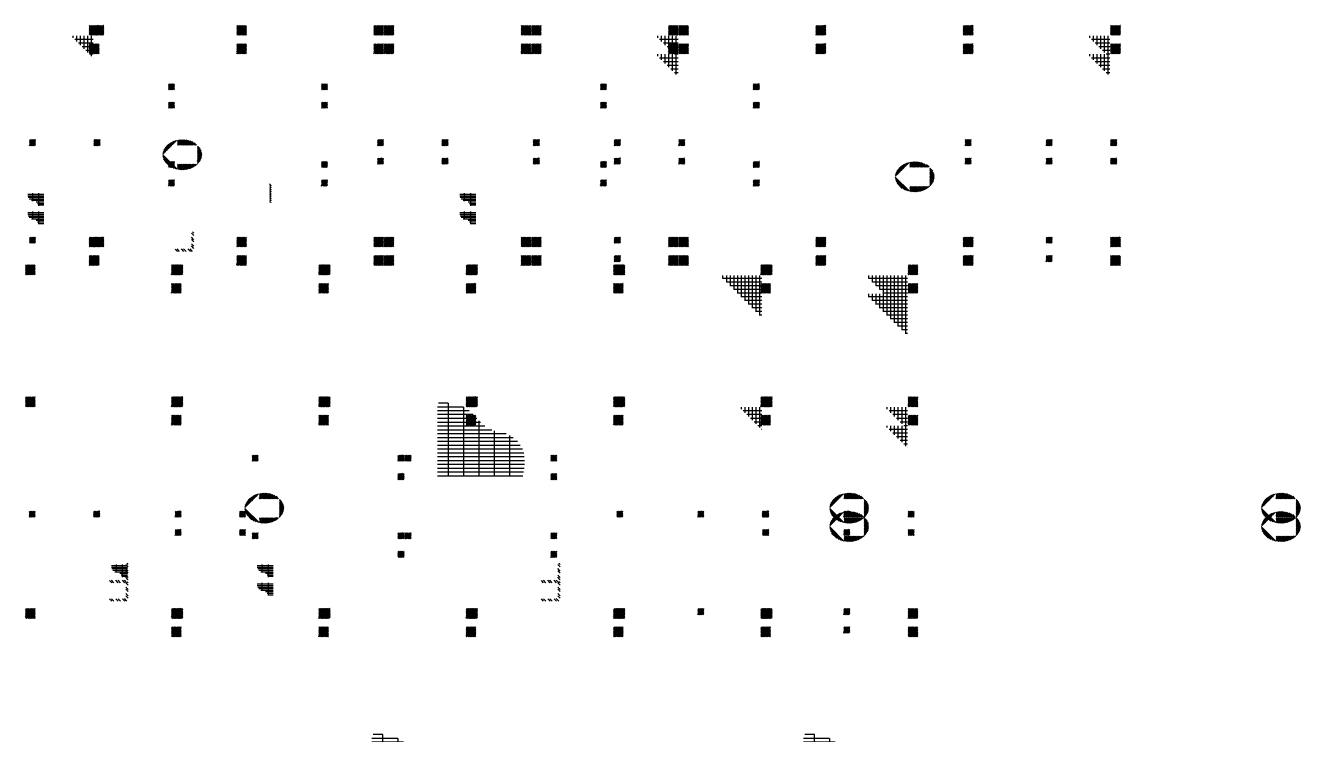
# Paper-space layout 'Layout1' of a CAD drawing. Extents: x -51516 to 7058931, y -29255 to 5150000.
# Drawn here: x 85405 to 137319, y 2538 to 31425 of the extents above; entities that cross this region are included whole.
import ezdxf

# ---------------------------------------------------------------- set-up
doc = ezdxf.new("R2010")
doc.units = 0
doc.header["$LTSCALE"] = 1000
doc.layers.get('0').update_dxf_attribs({"linetype": 'CONTINUOUS'})

# ---------------------------------------------------------------- blocks, each defined once
blk = doc.blocks.new('*X')
at = {"color": 0}
for p, q in [((70500, 51497), (70503, 51500)), ((70550, 51426), (70500, 51476)), ((70500, 51408), (70550, 51458)), ((70550, 51338), (70500, 51388)), ((70500, 51320), (70550, 51370)), ((70550, 51249), (70500, 51299)), ((70500, 51231), (70550, 51281)), ((70550, 51161), (70500, 51211)), ((70500, 51143), (70550, 51193)), ((70550, 51072), (70500, 51122)), ((70500, 51055), (70550, 51105)), ((70550, 50984), (70500, 51034)), ((70500, 50966), (70550, 51016)), ((70550, 50896), (70500, 50946)), ((70500, 50878), (70550, 50928)), ((70550, 50807), (70500, 50857)), ((70500, 50789), (70550, 50839)), ((70519, 50750), (70500, 50769)), ((70549, 50750), (70550, 50751)), ((8800, 49812), (9188, 50200)), ((8800, 49856), (9144, 50200)), ((8800, 49901), (9099, 50200)), ((8800, 49945), (9055, 50200)), ((8800, 49989), (9011, 50200)), ((8800, 50033), (8967, 50200)), ((8800, 50077), (8923, 50200)), ((8800, 50122), (8878, 50200)), ((8800, 50166), (8834, 50200)), ((8832, 49800), (9200, 50168)), ((8876, 49800), (9200, 50124)), ((8920, 49800), (9200, 50080)), ((8965, 49800), (9200, 50035)), ((9009, 49800), (9200, 49991)), ((9053, 49800), (9200, 49947)), ((9097, 49800), (9200, 49903)), ((9141, 49800), (9200, 49859)), ((14800, 49802), (15198, 50200)), ((14800, 49846), (15154, 50200)), ((14800, 49890), (15110, 50200)), ((14800, 49934), (15066, 50200)), ((14800, 49979), (15021, 50200)), ((14800, 50023), (14977, 50200)), ((14800, 50067), (14933, 50200)), ((14800, 50111), (14889, 50200)), ((14800, 50155), (14845, 50200)), ((14800, 50200), (14800, 50200)), ((14842, 49800), (15200, 50158)), ((14887, 49800), (15200, 50113)), ((14931, 49800), (15200, 50069)), ((14975, 49800), (15200, 50025)), ((15019, 49800), (15200, 49981)), ((15063, 49800), (15200, 49937)), ((15108, 49800), (15200, 49892)), ((15152, 49800), (15200, 49848)), ((20800, 49836), (21164, 50200)), ((20800, 49880), (21120, 50200)), ((20800, 49924), (21076, 50200)), ((20800, 49968), (21032, 50200)), ((20800, 50012), (20988, 50200)), ((20800, 50057), (20943, 50200)), ((20800, 50101), (20899, 50200)), ((20800, 50145), (20855, 50200)), ((20800, 50189), (20811, 50200)), ((20809, 49800), (21200, 50191)), ((20853, 49800), (21200, 50147)), ((20897, 49800), (21200, 50103)), ((20941, 49800), (21200, 50059)), ((20985, 49800), (21200, 50015)), ((21030, 49800), (21200, 49970)), ((21074, 49800), (21200, 49926)), ((21118, 49800), (21200, 49882)), ((26800, 49825), (27175, 50200)), ((26800, 49869), (27131, 50200)), ((26800, 49914), (27086, 50200)), ((26800, 49958), (27042, 50200)), ((26800, 50002), (26998, 50200)), ((26800, 50046), (26954, 50200)), ((26800, 50090), (26910, 50200)), ((26800, 50135), (26865, 50200)), ((26800, 50179), (26821, 50200)), ((26819, 49800), (27200, 50181)), ((26863, 49800), (27200, 50137)), ((26907, 49800), (27200, 50093)), ((26952, 49800), (27200, 50048)), ((26996, 49800), (27200, 50004)), ((27040, 49800), (27200, 49960)), ((27084, 49800), (27200, 49916)), ((27128, 49800), (27200, 49872)), ((32800, 49815), (33185, 50200)), ((32800, 49859), (33141, 50200)), ((32800, 49903), (33097, 50200)), ((32800, 49947), (33053, 50200)), ((32800, 49992), (33008, 50200)), ((32800, 50036), (32964, 50200)), ((32800, 50080), (32920, 50200)), ((32800, 50124), (32876, 50200)), ((32800, 50168), (32832, 50200)), ((32829, 49800), (33200, 50171)), ((32874, 49800), (33200, 50126)), ((32918, 49800), (33200, 50082)), ((32962, 49800), (33200, 50038)), ((33006, 49800), (33200, 49994)), ((33050, 49800), (33200, 49950)), ((33095, 49800), (33200, 49905)), ((33139, 49800), (33200, 49861)), ((38800, 49804), (39196, 50200)), ((38800, 49849), (39151, 50200)), ((38800, 49893), (39107, 50200)), ((38800, 49937), (39063, 50200)), ((38800, 49981), (39019, 50200)), ((38800, 50025), (38975, 50200)), ((38800, 50070), (38930, 50200)), ((38800, 50114), (38886, 50200)), ((38800, 50158), (38842, 50200)), ((38840, 49800), (39200, 50160)), ((38884, 49800), (39200, 50116)), ((38928, 49800), (39200, 50072)), ((38972, 49800), (39200, 50028)), ((39017, 49800), (39200, 49983)), ((39061, 49800), (39200, 49939)), ((39105, 49800), (39200, 49895)), ((39149, 49800), (39200, 49851)), ((9186, 49800), (9200, 49814)), ((9225, 49650), (10807, 49650)), ((9225, 49500), (10657, 49500)), ((9225, 49350), (10507, 49350)), ((9300, 48143), (9300, 49775)), ((9450, 48293), (9450, 49775)), ((9600, 48443), (9600, 49775)), ((9750, 48593), (9750, 49775)), ((9900, 48743), (9900, 49775)), ((10050, 48893), (10050, 49775)), ((10200, 49043), (10200, 49775)), ((10350, 49193), (10350, 49775)), ((10500, 49343), (10500, 49775)), ((10650, 49493), (10650, 49775)), ((10800, 49643), (10800, 49775)), ((15196, 49800), (15200, 49804)), ((21162, 49800), (21200, 49838)), ((27173, 49800), (27200, 49827)), ((33183, 49800), (33200, 49817)), ((39193, 49800), (39200, 49807)), ((9225, 49200), (10357, 49200)), ((9225, 49050), (10207, 49050)), ((9225, 48900), (10057, 48900)), ((9225, 48750), (9907, 48750)), ((9225, 48600), (9757, 48600)), ((9225, 48450), (9607, 48450)), ((9225, 48300), (9457, 48300)), ((9225, 48150), (9307, 48150)), ((8800, 44465), (9160, 44825)), ((8800, 44509), (9116, 44825)), ((8800, 44553), (9072, 44825)), ((8800, 44597), (9028, 44825)), ((8800, 44641), (8984, 44825)), ((8800, 44686), (8939, 44825)), ((8800, 44730), (8895, 44825)), ((8800, 44774), (8851, 44825)), ((8800, 44818), (8807, 44825)), ((8804, 44425), (9200, 44821)), ((8849, 44425), (9200, 44776)), ((8893, 44425), (9200, 44732)), ((8937, 44425), (9200, 44688)), ((14800, 44454), (15171, 44825)), ((14800, 44498), (15127, 44825)), ((14800, 44543), (15082, 44825)), ((14800, 44587), (15038, 44825)), ((14800, 44631), (14994, 44825)), ((14800, 44675), (14950, 44825)), ((14800, 44719), (14906, 44825)), ((14800, 44764), (14861, 44825)), ((14800, 44808), (14817, 44825)), ((14815, 44425), (15200, 44810)), ((14859, 44425), (15200, 44766)), ((14903, 44425), (15200, 44722)), ((14947, 44425), (15200, 44678)), ((20800, 44444), (21181, 44825)), ((20800, 44488), (21137, 44825)), ((20800, 44532), (21093, 44825)), ((20800, 44576), (21049, 44825)), ((20800, 44621), (21004, 44825)), ((20800, 44665), (20960, 44825)), ((20800, 44709), (20916, 44825)), ((20800, 44753), (20872, 44825)), ((20800, 44797), (20828, 44825)), ((20825, 44425), (21200, 44800)), ((20870, 44425), (21200, 44755)), ((20914, 44425), (21200, 44711)), ((20958, 44425), (21200, 44667)), ((26800, 44433), (27192, 44825)), ((26800, 44478), (27147, 44825)), ((26800, 44522), (27103, 44825)), ((26800, 44566), (27059, 44825)), ((26800, 44610), (27015, 44825)), ((26800, 44654), (26971, 44825)), ((26800, 44699), (26926, 44825)), ((26800, 44743), (26882, 44825)), ((26800, 44787), (26838, 44825)), ((26836, 44425), (27200, 44789)), ((26880, 44425), (27200, 44745)), ((26924, 44425), (27200, 44701)), ((26968, 44425), (27200, 44657)), ((32800, 44467), (33158, 44825)), ((32800, 44511), (33114, 44825)), ((32800, 44556), (33069, 44825)), ((32800, 44600), (33025, 44825)), ((32800, 44644), (32981, 44825)), ((32800, 44688), (32937, 44825)), ((32800, 44732), (32893, 44825)), ((32800, 44777), (32848, 44825)), ((32800, 44821), (32804, 44825)), ((32802, 44425), (33200, 44823)), ((32846, 44425), (33200, 44779)), ((32890, 44425), (33200, 44735)), ((32935, 44425), (33200, 44690)), ((38800, 44457), (39168, 44825)), ((38800, 44501), (39124, 44825)), ((38800, 44545), (39080, 44825)), ((38800, 44589), (39036, 44825)), ((38800, 44634), (38991, 44825)), ((38800, 44678), (38947, 44825)), ((38800, 44722), (38903, 44825)), ((38800, 44766), (38859, 44825)), ((38800, 44810), (38815, 44825)), ((38812, 44425), (39200, 44813)), ((38857, 44425), (39200, 44768)), ((38901, 44425), (39200, 44724)), ((38945, 44425), (39200, 44680)), ((8981, 44425), (9200, 44644)), ((9025, 44425), (9200, 44600)), ((9070, 44425), (9200, 44555)), ((9114, 44425), (9200, 44511)), ((9158, 44425), (9200, 44467)), ((9225, 44250), (9977, 44250)), ((9300, 43573), (9300, 44400)), ((9450, 43723), (9450, 44400)), ((9600, 43873), (9600, 44400)), ((9750, 44023), (9750, 44400)), ((9900, 44173), (9900, 44400)), ((10050, 44323), (10050, 44400)), ((14992, 44425), (15200, 44633)), ((15036, 44425), (15200, 44589)), ((15080, 44425), (15200, 44545)), ((15124, 44425), (15200, 44501)), ((15168, 44425), (15200, 44457)), ((21002, 44425), (21200, 44623)), ((21046, 44425), (21200, 44579)), ((21090, 44425), (21200, 44535)), ((21135, 44425), (21200, 44490)), ((21179, 44425), (21200, 44446)), ((27012, 44425), (27200, 44613)), ((27057, 44425), (27200, 44568)), ((27101, 44425), (27200, 44524)), ((27145, 44425), (27200, 44480)), ((27189, 44425), (27200, 44436)), ((32979, 44425), (33200, 44646)), ((33023, 44425), (33200, 44602)), ((33067, 44425), (33200, 44558)), ((33111, 44425), (33200, 44514)), ((33155, 44425), (33200, 44470)), ((38989, 44425), (39200, 44636)), ((39033, 44425), (39200, 44592)), ((39078, 44425), (39200, 44547)), ((39122, 44425), (39200, 44503)), ((39166, 44425), (39200, 44459)), ((9225, 44100), (9827, 44100)), ((9225, 43950), (9677, 43950)), ((9225, 43800), (9527, 43800)), ((9225, 43650), (9377, 43650)), ((9225, 43500), (9227, 43500)), ((23500, 42238), (23712, 42450)), ((23500, 42283), (23667, 42450)), ((23500, 42327), (23623, 42450)), ((23500, 42371), (23579, 42450)), ((23500, 42415), (23535, 42450)), ((23506, 42200), (23750, 42444)), ((23550, 42200), (23750, 42400)), ((23594, 42200), (23750, 42356)), ((23638, 42200), (23750, 42312)), ((23683, 42200), (23750, 42267)), ((23727, 42200), (23750, 42223)), ((29725, 42232), (29943, 42450)), ((29725, 42276), (29899, 42450)), ((29725, 42320), (29855, 42450)), ((29725, 42365), (29810, 42450)), ((29725, 42409), (29766, 42450)), ((29737, 42200), (29975, 42438)), ((29781, 42200), (29975, 42394)), ((29826, 42200), (29975, 42349)), ((29870, 42200), (29975, 42305)), ((29914, 42200), (29975, 42261)), ((29958, 42200), (29975, 42217)), ((8950, 39930), (9195, 40175)), ((8950, 39974), (9151, 40175)), ((8950, 40019), (9106, 40175)), ((8950, 40063), (9062, 40175)), ((8950, 40107), (9018, 40175)), ((8950, 40151), (8974, 40175)), ((8989, 39925), (9200, 40136)), ((9033, 39925), (9200, 40092)), ((9077, 39925), (9200, 40048)), ((9122, 39925), (9200, 40003)), ((11575, 39948), (11802, 40175)), ((11575, 39992), (11758, 40175)), ((11575, 40036), (11714, 40175)), ((11575, 40080), (11670, 40175)), ((11575, 40124), (11626, 40175)), ((11575, 40169), (11581, 40175)), ((11597, 39925), (11825, 40153)), ((11641, 39925), (11825, 40109)), ((11685, 39925), (11825, 40065)), ((11729, 39925), (11825, 40021)), ((11773, 39925), (11825, 39977)), ((14875, 39933), (15117, 40175)), ((14875, 39977), (15073, 40175)), ((14875, 40021), (15029, 40175)), ((14875, 40066), (14984, 40175)), ((14875, 40110), (14940, 40175)), ((14875, 40154), (14896, 40175)), ((14911, 39925), (15125, 40139)), ((14955, 39925), (15125, 40095)), ((14999, 39925), (15125, 40051)), ((15044, 39925), (15125, 40006)), ((36175, 39932), (36418, 40175)), ((36175, 39976), (36374, 40175)), ((36175, 40020), (36330, 40175)), ((36175, 40064), (36286, 40175)), ((36175, 40108), (36242, 40175)), ((36175, 40152), (36198, 40175)), ((36213, 39925), (36425, 40137)), ((36257, 39925), (36425, 40093)), ((36301, 39925), (36425, 40049)), ((36345, 39925), (36425, 40005)), ((38800, 39949), (39026, 40175)), ((38800, 39993), (38982, 40175)), ((38800, 40037), (38938, 40175)), ((38800, 40082), (38893, 40175)), ((38800, 40126), (38849, 40175)), ((38800, 40170), (38805, 40175)), ((38820, 39925), (39050, 40155)), ((38864, 39925), (39050, 40111)), ((38909, 39925), (39050, 40066)), ((38953, 39925), (39050, 40022)), ((38997, 39925), (39050, 39978)), ((9166, 39925), (9200, 39959)), ((11818, 39925), (11825, 39932)), ((15088, 39925), (15125, 39962)), ((36389, 39925), (36425, 39961)), ((39041, 39925), (39050, 39934)), ((23500, 39056), (23729, 39285)), ((23500, 39101), (23684, 39285)), ((23500, 39145), (23640, 39285)), ((23500, 39189), (23596, 39285)), ((23500, 39233), (23552, 39285)), ((23500, 39277), (23508, 39285)), ((23523, 39035), (23750, 39262)), ((23567, 39035), (23750, 39218)), ((23611, 39035), (23750, 39174)), ((23655, 39035), (23750, 39130)), ((23700, 39035), (23750, 39085)), ((23744, 39035), (23750, 39041)), ((29725, 39050), (29960, 39285)), ((29725, 39094), (29916, 39285)), ((29725, 39138), (29872, 39285)), ((29725, 39183), (29827, 39285)), ((29725, 39227), (29783, 39285)), ((29725, 39271), (29739, 39285)), ((29754, 39035), (29975, 39256)), ((29798, 39035), (29975, 39212)), ((29843, 39035), (29975, 39167)), ((29887, 39035), (29975, 39123)), ((29931, 39035), (29975, 39079)), ((35050, 37938), (35702, 37938)), ((35250, 37483), (35250, 38000)), ((35500, 37672), (35500, 38000)), ((35050, 37875), (35702, 37875)), ((35050, 37812), (35685, 37812)), ((35050, 37750), (35645, 37750)), ((35050, 37688), (35557, 37688)), ((35050, 37625), (35362, 37625)), ((35050, 37562), (35305, 37562)), ((35050, 37500), (35266, 37500)), ((8800, 35803), (9197, 36200)), ((8800, 35847), (9153, 36200)), ((8800, 35891), (9109, 36200)), ((8800, 35935), (9065, 36200)), ((8800, 35979), (9021, 36200)), ((8800, 36024), (8976, 36200)), ((8800, 36068), (8932, 36200)), ((8800, 36112), (8888, 36200)), ((8800, 36156), (8844, 36200)), ((8842, 35800), (9200, 36158)), ((8886, 35800), (9200, 36114)), ((8930, 35800), (9200, 36070)), ((8974, 35800), (9200, 36026)), ((9018, 35800), (9200, 35982)), ((9063, 35800), (9200, 35937)), ((9107, 35800), (9200, 35893)), ((9151, 35800), (9200, 35849)), ((11575, 35970), (11805, 36200)), ((11575, 36014), (11761, 36200)), ((11575, 36059), (11716, 36200)), ((11575, 36103), (11672, 36200)), ((11575, 36147), (11628, 36200)), ((11575, 36191), (11584, 36200)), ((11599, 35950), (11825, 36176)), ((11643, 35950), (11825, 36132)), ((11687, 35950), (11825, 36088)), ((11732, 35950), (11825, 36043)), ((11776, 35950), (11825, 35999)), ((11820, 35950), (11825, 35955)), ((14800, 35836), (15164, 36200)), ((14800, 35881), (15119, 36200)), ((14800, 35925), (15075, 36200)), ((14800, 35969), (15031, 36200)), ((14800, 36013), (14987, 36200)), ((14800, 36057), (14943, 36200)), ((14800, 36102), (14898, 36200)), ((14800, 36146), (14854, 36200)), ((14800, 36190), (14810, 36200)), ((14808, 35800), (15200, 36192)), ((14852, 35800), (15200, 36148)), ((14896, 35800), (15200, 36104)), ((14940, 35800), (15200, 36060)), ((14985, 35800), (15200, 36015)), ((15029, 35800), (15200, 35971)), ((15073, 35800), (15200, 35927)), ((15117, 35800), (15200, 35883)), ((15161, 35800), (15200, 35839)), ((20800, 35826), (21174, 36200)), ((20800, 35870), (21130, 36200)), ((20800, 35914), (21086, 36200)), ((20800, 35959), (21041, 36200)), ((20800, 36003), (20997, 36200)), ((20800, 36047), (20953, 36200)), ((20800, 36091), (20909, 36200)), ((20800, 36135), (20865, 36200)), ((20800, 36180), (20820, 36200)), ((20818, 35800), (21200, 36182)), ((20862, 35800), (21200, 36138)), ((20907, 35800), (21200, 36093)), ((20951, 35800), (21200, 36049)), ((20995, 35800), (21200, 36005)), ((21039, 35800), (21200, 35961)), ((21083, 35800), (21200, 35917)), ((21128, 35800), (21200, 35872)), ((21172, 35800), (21200, 35828)), ((26800, 35816), (27184, 36200)), ((26800, 35860), (27140, 36200)), ((26800, 35904), (27096, 36200)), ((26800, 35948), (27052, 36200)), ((26800, 35992), (27008, 36200)), ((26800, 36037), (26963, 36200)), ((26800, 36081), (26919, 36200)), ((26800, 36125), (26875, 36200)), ((26800, 36169), (26831, 36200)), ((26829, 35800), (27200, 36171)), ((26873, 35800), (27200, 36127)), ((26917, 35800), (27200, 36083)), ((26961, 35800), (27200, 36039)), ((27005, 35800), (27200, 35995)), ((27050, 35800), (27200, 35950)), ((27094, 35800), (27200, 35906)), ((27138, 35800), (27200, 35862)), ((32800, 35805), (33195, 36200)), ((32800, 35849), (33151, 36200)), ((32800, 35894), (33106, 36200)), ((32800, 35938), (33062, 36200)), ((32800, 35982), (33018, 36200)), ((32800, 36026), (32974, 36200)), ((32800, 36070), (32930, 36200)), ((32800, 36115), (32885, 36200)), ((32800, 36159), (32841, 36200)), ((32839, 35800), (33200, 36161)), ((32883, 35800), (33200, 36117)), ((32927, 35800), (33200, 36073)), ((32972, 35800), (33200, 36028)), ((33016, 35800), (33200, 35984)), ((33060, 35800), (33200, 35940)), ((33104, 35800), (33200, 35896)), ((33148, 35800), (33200, 35852)), ((38800, 35839), (39161, 36200)), ((38800, 35883), (39117, 36200)), ((38800, 35927), (39073, 36200)), ((38800, 35972), (39028, 36200)), ((38800, 36016), (38984, 36200)), ((38800, 36060), (38940, 36200)), ((38800, 36104), (38896, 36200)), ((38800, 36148), (38852, 36200)), ((38800, 36193), (38807, 36200)), ((38805, 35800), (39200, 36195)), ((38849, 35800), (39200, 36151)), ((38894, 35800), (39200, 36106)), ((38938, 35800), (39200, 36062)), ((38982, 35800), (39200, 36018)), ((39026, 35800), (39200, 35974)), ((39070, 35800), (39200, 35930)), ((39115, 35800), (39200, 35885)), ((39159, 35800), (39200, 35841)), ((9195, 35800), (9200, 35805)), ((27182, 35800), (27200, 35818)), ((33193, 35800), (33200, 35807)), ((1493, 25313), (1647, 25468)), ((1529, 25394), (1647, 25512)), ((1681, 25546), (1783, 25647)), ((1726, 25546), (1873, 25693)), ((1770, 25546), (1944, 25720)), ((1814, 25546), (2006, 25738)), ((1858, 25546), (2063, 25751)), ((1902, 25546), (2116, 25760)), ((1947, 25546), (2166, 25766)), ((1991, 25546), (2214, 25769)), ((2035, 25546), (2259, 25770)), ((2079, 25546), (2302, 25769)), ((2123, 25546), (2344, 25767)), ((2168, 25546), (2384, 25763)), ((2212, 25546), (2423, 25757)), ((2256, 25546), (2460, 25750)), ((2300, 25546), (2462, 25708)), ((2344, 25546), (2462, 25664)), ((2389, 25546), (2462, 25619)), ((2433, 25546), (2462, 25575)), ((2483, 25729), (2496, 25743)), ((2505, 25707), (2532, 25734)), ((2527, 25685), (2566, 25724)), ((2549, 25663), (2599, 25712)), ((2571, 25641), (2631, 25700)), ((2593, 25618), (2662, 25687)), ((2615, 25596), (2692, 25673)), ((2638, 25574), (2720, 25657)), ((2660, 25552), (2748, 25641)), ((2682, 25530), (2775, 25624)), ((2704, 25508), (2801, 25606)), ((2726, 25486), (2827, 25587)), ((2748, 25464), (2851, 25567)), ((2770, 25442), (2874, 25546)), ((2792, 25420), (2896, 25523)), ((2814, 25398), (2917, 25500)), ((2836, 25375), (2937, 25476)), ((2858, 25353), (2956, 25450)), ((1467, 25155), (1647, 25335)), ((1469, 25201), (1647, 25379)), ((1469, 25113), (1647, 25291)), ((1474, 25074), (1647, 25247)), ((1476, 25253), (1647, 25424)), ((1482, 25038), (1647, 25203)), ((1493, 25004), (1647, 25159)), ((1505, 24972), (1647, 25114)), ((1519, 24942), (1647, 25070)), ((1535, 24913), (1647, 25026)), ((1551, 24886), (1647, 24982)), ((1569, 24860), (1647, 24938)), ((2472, 24569), (3053, 25150)), ((2530, 24583), (3050, 25103)), ((2594, 24603), (3041, 25049)), ((2668, 24633), (3021, 24985)), ((2881, 25331), (2973, 25424)), ((2903, 25309), (2990, 25396)), ((2925, 25287), (3005, 25367)), ((2947, 25265), (3019, 25337)), ((2969, 25243), (3030, 25304)), ((2991, 25221), (3040, 25270)), ((3013, 25199), (3048, 25233)), ((3035, 25177), (3052, 25193)), ((1588, 24835), (1647, 24893)), ((1609, 24811), (1647, 24849)), ((1630, 24788), (1647, 24805)), ((1652, 24766), (1657, 24770)), ((1676, 24745), (1701, 24770)), ((1700, 24725), (1745, 24770)), ((1725, 24706), (1790, 24770)), ((1752, 24689), (1834, 24770)), ((1779, 24672), (1878, 24770)), ((1807, 24655), (1922, 24770)), ((1836, 24640), (1966, 24770)), ((1866, 24626), (2010, 24770)), ((1897, 24613), (2055, 24770)), ((1930, 24601), (2099, 24770)), ((1963, 24591), (2143, 24770)), ((1998, 24581), (2187, 24770)), ((2033, 24572), (2231, 24770)), ((2070, 24564), (2276, 24770)), ((2107, 24558), (2320, 24770)), ((2146, 24553), (2364, 24770)), ((2187, 24549), (2408, 24770)), ((2229, 24547), (2452, 24770)), ((2273, 24547), (2462, 24735)), ((2319, 24548), (2462, 24691)), ((2367, 24552), (2462, 24647)), ((2417, 24559), (2462, 24603)), ((2768, 24688), (2974, 24895)), ((31612, 22862), (31664, 22913)), ((31612, 22774), (31707, 22868)), ((31612, 22597), (31712, 22697)), ((31612, 22508), (31712, 22608)), ((31612, 22332), (31712, 22432)), ((31612, 22243), (31712, 22343)), ((31666, 22120), (31769, 22223)), ((31754, 22120), (31854, 22220)), ((31931, 22120), (32031, 22220)), ((32019, 22120), (32119, 22220)), ((32196, 22120), (32296, 22220)), ((32285, 22120), (32373, 22209)), ((20409, 15625), (21500, 15625)), ((20625, 13150), (20625, 15772)), ((20641, 15781), (21500, 15781)), ((21250, 13150), (21250, 15937)), ((21254, 15938), (21500, 15938)), ((21500, 15938), (21648, 15938)), ((21500, 15781), (21700, 15781)), ((21500, 15625), (21700, 15625)), ((19944, 15156), (21500, 15156)), ((20000, 13150), (20000, 15213)), ((20093, 15312), (21500, 15312)), ((20241, 15469), (21500, 15469)), ((21500, 15469), (21700, 15469)), ((21500, 15312), (21700, 15312)), ((21500, 15156), (21700, 15156)), ((18750, 13150), (18750, 14625)), ((18896, 14688), (21500, 14688)), ((19375, 13150), (19375, 14808)), ((19476, 14844), (21500, 14844)), ((19763, 15000), (21500, 15000)), ((21500, 15000), (21700, 15000)), ((21500, 14844), (21700, 14844)), ((21500, 14688), (21700, 14688)), ((18234, 14062), (21500, 14062)), ((18322, 14219), (21500, 14219)), ((18441, 14375), (21500, 14375)), ((18607, 14531), (21500, 14531)), ((21500, 14531), (21700, 14531)), ((21500, 14375), (21700, 14375)), ((21500, 14219), (21700, 14219)), ((21500, 14062), (21700, 14062)), ((18152, 13594), (21500, 13594)), ((18160, 13750), (21500, 13750)), ((18185, 13906), (21500, 13906)), ((21500, 13906), (21700, 13906)), ((21500, 13750), (21700, 13750)), ((21500, 13594), (21700, 13594)), ((18156, 13438), (21500, 13438)), ((18171, 13281), (21500, 13281)), ((18193, 13125), (21700, 13125)), ((18750, 12950), (18750, 13150)), ((19375, 12950), (19375, 13150)), ((20000, 12950), (20000, 13150)), ((20625, 12950), (20625, 13150)), ((21250, 12950), (21250, 13150)), ((21500, 13438), (21700, 13438)), ((21500, 13281), (21700, 13281)), ((18219, 12969), (21700, 12969))]:
    blk.add_line(p, q, dxfattribs=at)

psp = doc.layouts.get("Layout1")

# ---------------------------------------------------------------- block references
at = {"color": 0, "xscale": -1}
for p in [(94050, 1000), (123875, 100), (97389, -13400), (121203, -13400), (138786, -13400), (121203, -14150), (138786, -14150), (124605, -28531), (130544, -28531), (130544, -29281)]:
    psp.add_blockref('*X', p, dxfattribs=at)
at = {"color": 0}
psp.add_blockref('*X', (24855, -26531), dxfattribs=at)

doc.saveas('drawing.dxf')
